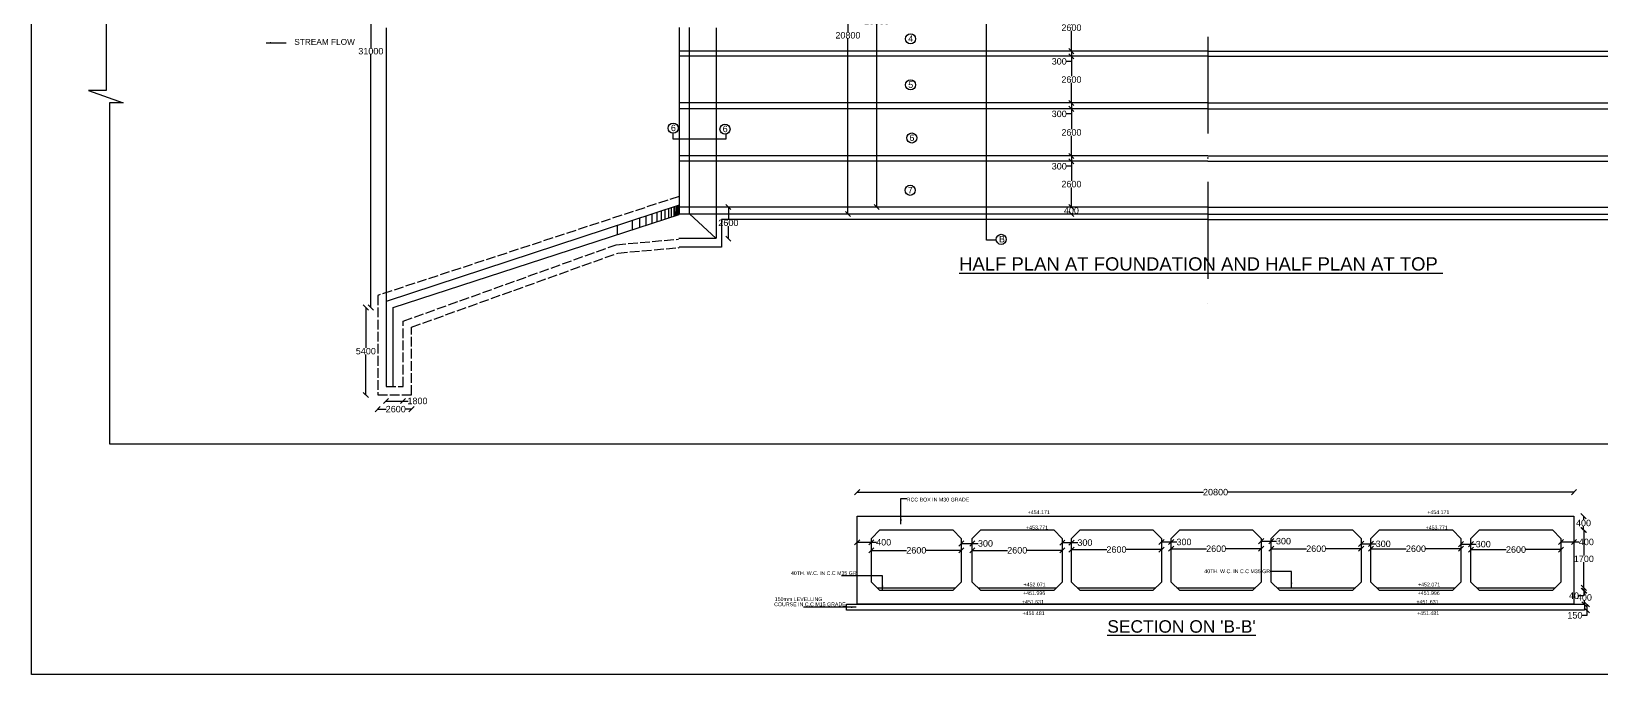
# Model space of a CAD drawing. Header units: millimetres. Extents: x 5124 to 6568637, y 2311 to 91879094.
# Drawn here: x 3696927 to 3726106, y 45926989 to 45938943 of the extents above; entities that cross this region are included whole.
import ezdxf

# ---------------------------------------------------------------- set-up
doc = ezdxf.new("R2010")
doc.units = ezdxf.units.MM
doc.header["$MEASUREMENT"] = 0
doc.linetypes.add('ACAD_ISO02W100', pattern=[15, 12, -3])
doc.linetypes.add('ACAD_ISO10W100', pattern=[18, 12, -3, 0, -3])
for name, color, linetype in [('DIMENSION', 7, 'Continuous'), ('DRAWING', 7, 'Continuous'), ('TEXT', 7, 'Continuous')]:
    doc.layers.add(name, color=color, linetype=linetype)
doc.styles.get("Standard").update_dxf_attribs({"font": 'arial.ttf', "height": 120})
doc.dimstyles.get("Standard").update_dxf_attribs({"dimtxt": 200, "dimasz": 110, "dimexe": 0.18, "dimexo": 0.0625, "dimgap": 0.09, "dimtad": 0, "dimtih": 1, "dimtoh": 1, "dimdec": 0, "dimzin": 0, "dimdsep": 46, "dimtxsty": 'Standard', "dimblk": 'OBLIQUE', "dimcen": 0.09, "dimse1": 1, "dimse2": 1, "dimadec": 0, "dimazin": 0, "dimtfac": 1, "dimtdec": 0, "dimtofl": 0, "dimtmove": 0, "dimatfit": 3, "dimfxl": 1, "dimtolj": 1, "dimtzin": 0, "dimarcsym": 0})

# ---------------------------------------------------------------- blocks, each defined once
blk = doc.blocks.new('_Oblique')
at = {"color": 0, "linetype": 'ByBlock', "lineweight": -2}
blk.add_line((-0.5, -0.5), (0.5, 0.5), dxfattribs=at)
blk = doc.blocks.new('*D141')
at = {"layer": 'Defpoints', "color": 0, "linetype": 'Continuous'}
for p in [(3703277, 45944094), (3703239, 45933812), (3703652, 45933812)]:
    blk.add_point(p, dxfattribs=at)
at = {"layer": 'DIMENSION', "color": 0, "linetype": 'Continuous', "lineweight": -2}
for p, q in [((3703239, 45944094), (3703239, 45938636)), ((3703239, 45933812), (3703239, 45938514))]:
    blk.add_line(p, q, dxfattribs=at)
at = {"layer": 'DIMENSION', "color": 0, "linetype": 'Continuous', "lineweight": -2, "xscale": 95, "yscale": 95, "zscale": 95}
for p, rotation in [((3703239, 45944094), 90), ((3703239, 45933812), 270)]:
    blk.add_blockref('_Oblique', p, dxfattribs=dict(at, rotation=rotation))
at = {"layer": 'DIMENSION', "color": 0, "linetype": 'Continuous', "insert": (3703239, 45938575), "char_height": 120, "attachment_point": 5}
blk.add_mtext('\\A1;31000', dxfattribs=at)
blk = doc.blocks.new('*D148')
at = {"layer": 'Defpoints', "color": 0, "linetype": 'Continuous'}
for p in [(3709732, 45935679), (3709658, 45935092), (3709887, 45935092)]:
    blk.add_point(p, dxfattribs=at)
at = {"layer": 'DIMENSION', "color": 0, "linetype": 'Continuous', "lineweight": -2}
for p, q in [((3709887, 45935679), (3709887, 45935447)), ((3709887, 45935092), (3709887, 45935324))]:
    blk.add_line(p, q, dxfattribs=at)
at = {"layer": 'DIMENSION', "color": 0, "linetype": 'Continuous', "lineweight": -2, "xscale": 95, "yscale": 95, "zscale": 95}
for p, rotation in [((3709887, 45935679), 90), ((3709887, 45935092), 270)]:
    blk.add_blockref('_Oblique', p, dxfattribs=dict(at, rotation=rotation))
at = {"layer": 'DIMENSION', "color": 0, "linetype": 'Continuous', "insert": (3709887, 45935385), "char_height": 120, "attachment_point": 5}
blk.add_mtext('\\A1;2600', dxfattribs=at)
blk = doc.blocks.new('*D149')
at = {"layer": 'Defpoints', "color": 0, "linetype": 'Continuous'}
for p in [(3703239, 45933812), (3703146, 45932187), (3703366, 45932187)]:
    blk.add_point(p, dxfattribs=at)
at = {"layer": 'DIMENSION', "color": 0, "linetype": 'Continuous', "lineweight": -2}
for p, q in [((3703146, 45933812), (3703146, 45933061)), ((3703146, 45932187), (3703146, 45932938))]:
    blk.add_line(p, q, dxfattribs=at)
at = {"layer": 'DIMENSION', "color": 0, "linetype": 'Continuous', "lineweight": -2, "xscale": 95, "yscale": 95, "zscale": 95}
for p, rotation in [((3703146, 45933812), 90), ((3703146, 45932187), 270)]:
    blk.add_blockref('_Oblique', p, dxfattribs=dict(at, rotation=rotation))
at = {"layer": 'DIMENSION', "color": 0, "linetype": 'Continuous', "insert": (3703146, 45933000), "char_height": 120, "attachment_point": 5}
blk.add_mtext('\\A1;5400', dxfattribs=at)
blk = doc.blocks.new('*D150')
at = {"layer": 'Defpoints', "color": 0, "linetype": 'Continuous'}
for p in [(3703523, 45932344), (3703837, 45932344), (3703837, 45932074)]:
    blk.add_point(p, dxfattribs=at)
at = {"layer": 'DIMENSION', "color": 0, "linetype": 'Continuous', "lineweight": -2}
for p, q in [((3703523, 45932074), (3703837, 45932074)), ((3703837, 45932074), (3703932, 45932074))]:
    blk.add_line(p, q, dxfattribs=at)
at = {"layer": 'DIMENSION', "color": 0, "linetype": 'Continuous', "lineweight": -2, "xscale": 95, "yscale": 95, "zscale": 95, "rotation": 180}
blk.add_blockref('_Oblique', (3703523, 45932074), dxfattribs=at)
at = {"layer": 'DIMENSION', "color": 0, "linetype": 'Continuous', "lineweight": -2, "xscale": 95, "yscale": 95, "zscale": 95}
blk.add_blockref('_Oblique', (3703837, 45932074), dxfattribs=at)
at = {"layer": 'DIMENSION', "color": 0, "linetype": 'Continuous', "insert": (3704106, 45932074), "char_height": 120, "attachment_point": 5}
blk.add_mtext('\\A1;1800', dxfattribs=at)
blk = doc.blocks.new('*D151')
at = {"layer": 'Defpoints', "color": 0, "linetype": 'Continuous'}
for p in [(3703366, 45932187), (3703994.5, 45932187), (3703994.5, 45931922.5)]:
    blk.add_point(p, dxfattribs=at)
at = {"layer": 'DIMENSION', "color": 0, "linetype": 'Continuous', "lineweight": -2}
for p, q in [((3703366, 45931922.5), (3703521.91, 45931922.5)), ((3703994.5, 45931922.5), (3703882.09, 45931922.5))]:
    blk.add_line(p, q, dxfattribs=at)
at = {"layer": 'DIMENSION', "color": 0, "linetype": 'Continuous', "lineweight": -2, "xscale": 95, "yscale": 95, "zscale": 95, "rotation": 180}
blk.add_blockref('_Oblique', (3703366, 45931922.5), dxfattribs=at)
at = {"layer": 'DIMENSION', "color": 0, "linetype": 'Continuous', "lineweight": -2, "xscale": 95, "yscale": 95, "zscale": 95}
blk.add_blockref('_Oblique', (3703994.5, 45931922.5), dxfattribs=at)
at = {"layer": 'DIMENSION', "color": 0, "linetype": 'Continuous', "insert": (3703702, 45931922.5), "char_height": 120, "attachment_point": 5}
blk.add_mtext('\\A1;2600', dxfattribs=at)
blk = doc.blocks.new('*D152')
at = {"layer": 'Defpoints', "color": 0, "linetype": 'Continuous'}
for p in [(3712162, 45942478), (3712110, 45935548), (3712210, 45935548)]:
    blk.add_point(p, dxfattribs=at)
at = {"layer": 'DIMENSION', "color": 0, "linetype": 'Continuous', "lineweight": -2}
for p, q in [((3712110, 45942478), (3712110, 45938932)), ((3712110, 45935548), (3712110, 45938809))]:
    blk.add_line(p, q, dxfattribs=at)
at = {"layer": 'DIMENSION', "color": 0, "linetype": 'Continuous', "lineweight": -2, "xscale": 95, "yscale": 95, "zscale": 95}
for p, rotation in [((3712110, 45942478), 90), ((3712110, 45935548), 270)]:
    blk.add_blockref('_Oblique', p, dxfattribs=dict(at, rotation=rotation))
at = {"layer": 'DIMENSION', "color": 0, "linetype": 'Continuous', "insert": (3712110, 45938870), "char_height": 120, "attachment_point": 5}
blk.add_mtext('\\A1;20800', dxfattribs=at)
blk = doc.blocks.new('*D153')
at = {"layer": 'Defpoints', "color": 0, "linetype": 'Continuous'}
for p in [(3712451, 45942346), (3712646, 45942346), (3712451, 45935679)]:
    blk.add_point(p, dxfattribs=at)
at = {"layer": 'DIMENSION', "color": 0, "linetype": 'Continuous', "lineweight": -2}
for p, q in [((3712646, 45942346), (3712646, 45939196)), ((3712646, 45935679), (3712646, 45939073))]:
    blk.add_line(p, q, dxfattribs=at)
at = {"layer": 'DIMENSION', "color": 0, "linetype": 'Continuous', "lineweight": -2, "xscale": 95, "yscale": 95, "zscale": 95}
for p, rotation in [((3712646, 45942346), 90), ((3712646, 45935679), 270)]:
    blk.add_blockref('_Oblique', p, dxfattribs=dict(at, rotation=rotation))
at = {"layer": 'DIMENSION', "color": 0, "linetype": 'Continuous', "insert": (3712646, 45939134), "char_height": 120, "attachment_point": 5}
blk.add_mtext('\\A1;20000', dxfattribs=at)
blk = doc.blocks.new('*D161')
at = {"layer": 'Defpoints', "color": 0, "linetype": 'Continuous'}
for p in [(3716243, 45939449), (3716266, 45938576), (3716266, 45938576)]:
    blk.add_point(p, dxfattribs=at)
at = {"layer": 'DIMENSION', "color": 0, "linetype": 'Continuous', "lineweight": -2}
for p, q in [((3716266, 45939449), (3716266, 45939074)), ((3716266, 45938576), (3716266, 45938951))]:
    blk.add_line(p, q, dxfattribs=at)
at = {"layer": 'DIMENSION', "color": 0, "linetype": 'Continuous', "lineweight": -2, "xscale": 95, "yscale": 95, "zscale": 95}
for p, rotation in [((3716266, 45939449), 90), ((3716266, 45938576), 270)]:
    blk.add_blockref('_Oblique', p, dxfattribs=dict(at, rotation=rotation))
at = {"layer": 'DIMENSION', "color": 0, "linetype": 'Continuous', "insert": (3716266, 45939012), "char_height": 120, "attachment_point": 5}
blk.add_mtext('\\A1;2600', dxfattribs=at)
blk = doc.blocks.new('*D162')
at = {"layer": 'Defpoints', "color": 0, "linetype": 'Continuous'}
for p in [(3716266, 45938576), (3716266, 45938482), (3716266, 45938482)]:
    blk.add_point(p, dxfattribs=at)
at = {"layer": 'DIMENSION', "color": 0, "linetype": 'Continuous', "lineweight": -2}
for p, q in [((3716266, 45938576), (3716266, 45938482)), ((3716266, 45938386), (3716172, 45938386)), ((3716266, 45938482), (3716266, 45938386))]:
    blk.add_line(p, q, dxfattribs=at)
at = {"layer": 'DIMENSION', "color": 0, "linetype": 'Continuous', "lineweight": -2, "xscale": 95, "yscale": 95, "zscale": 95}
for p, rotation in [((3716266, 45938576), 90), ((3716266, 45938482), 270)]:
    blk.add_blockref('_Oblique', p, dxfattribs=dict(at, rotation=rotation))
at = {"layer": 'DIMENSION', "color": 0, "linetype": 'Continuous', "insert": (3716039, 45938386), "char_height": 120, "attachment_point": 5}
blk.add_mtext('\\A1;300', dxfattribs=at)
blk = doc.blocks.new('*D163')
at = {"layer": 'Defpoints', "color": 0, "linetype": 'Continuous'}
for p in [(3716266, 45938482), (3716266, 45937614), (3716266, 45937614)]:
    blk.add_point(p, dxfattribs=at)
at = {"layer": 'DIMENSION', "color": 0, "linetype": 'Continuous', "lineweight": -2}
for p, q in [((3716266, 45938482), (3716266, 45938109)), ((3716266, 45937614), (3716266, 45937986))]:
    blk.add_line(p, q, dxfattribs=at)
at = {"layer": 'DIMENSION', "color": 0, "linetype": 'Continuous', "lineweight": -2, "xscale": 95, "yscale": 95, "zscale": 95}
for p, rotation in [((3716266, 45938482), 90), ((3716266, 45937614), 270)]:
    blk.add_blockref('_Oblique', p, dxfattribs=dict(at, rotation=rotation))
at = {"layer": 'DIMENSION', "color": 0, "linetype": 'Continuous', "insert": (3716266, 45938048), "char_height": 120, "attachment_point": 5}
blk.add_mtext('\\A1;2600', dxfattribs=at)
blk = doc.blocks.new('*D164')
at = {"layer": 'Defpoints', "color": 0, "linetype": 'Continuous'}
for p in [(3716266, 45937614), (3716266, 45937504), (3716266, 45937504)]:
    blk.add_point(p, dxfattribs=at)
at = {"layer": 'DIMENSION', "color": 0, "linetype": 'Continuous', "lineweight": -2}
for p, q in [((3716266, 45937614), (3716266, 45937504)), ((3716266, 45937410), (3716172, 45937410)), ((3716266, 45937504), (3716266, 45937410))]:
    blk.add_line(p, q, dxfattribs=at)
at = {"layer": 'DIMENSION', "color": 0, "linetype": 'Continuous', "lineweight": -2, "xscale": 95, "yscale": 95, "zscale": 95}
for p, rotation in [((3716266, 45937614), 90), ((3716266, 45937504), 270)]:
    blk.add_blockref('_Oblique', p, dxfattribs=dict(at, rotation=rotation))
at = {"layer": 'DIMENSION', "color": 0, "linetype": 'Continuous', "insert": (3716039, 45937410), "char_height": 120, "attachment_point": 5}
blk.add_mtext('\\A1;300', dxfattribs=at)
blk = doc.blocks.new('*D165')
at = {"layer": 'Defpoints', "color": 0, "linetype": 'Continuous'}
for p in [(3716266, 45937504), (3716266, 45936628), (3716266, 45936628)]:
    blk.add_point(p, dxfattribs=at)
at = {"layer": 'DIMENSION', "color": 0, "linetype": 'Continuous', "lineweight": -2}
for p, q in [((3716266, 45937504), (3716266, 45937128)), ((3716266, 45936628), (3716266, 45937005))]:
    blk.add_line(p, q, dxfattribs=at)
at = {"layer": 'DIMENSION', "color": 0, "linetype": 'Continuous', "lineweight": -2, "xscale": 95, "yscale": 95, "zscale": 95}
for p, rotation in [((3716266, 45937504), 90), ((3716266, 45936628), 270)]:
    blk.add_blockref('_Oblique', p, dxfattribs=dict(at, rotation=rotation))
at = {"layer": 'DIMENSION', "color": 0, "linetype": 'Continuous', "insert": (3716266, 45937066), "char_height": 120, "attachment_point": 5}
blk.add_mtext('\\A1;2600 ', dxfattribs=at)
blk = doc.blocks.new('*D166')
at = {"layer": 'Defpoints', "color": 0, "linetype": 'Continuous'}
for p in [(3716266, 45936628), (3716266, 45936530), (3716266, 45936530)]:
    blk.add_point(p, dxfattribs=at)
at = {"layer": 'DIMENSION', "color": 0, "linetype": 'Continuous', "lineweight": -2}
for p, q in [((3716266, 45936628), (3716266, 45936530)), ((3716266, 45936530), (3716266, 45936436)), ((3716266, 45936436), (3716172, 45936436))]:
    blk.add_line(p, q, dxfattribs=at)
at = {"layer": 'DIMENSION', "color": 0, "linetype": 'Continuous', "lineweight": -2, "xscale": 95, "yscale": 95, "zscale": 95}
for p, rotation in [((3716266, 45936628), 90), ((3716266, 45936530), 270)]:
    blk.add_blockref('_Oblique', p, dxfattribs=dict(at, rotation=rotation))
at = {"layer": 'DIMENSION', "color": 0, "linetype": 'Continuous', "insert": (3716039, 45936436), "char_height": 120, "attachment_point": 5}
blk.add_mtext('\\A1;300', dxfattribs=at)
blk = doc.blocks.new('*D167')
at = {"layer": 'Defpoints', "color": 0, "linetype": 'Continuous'}
for p in [(3716266, 45936530), (3716266, 45935679), (3716266, 45935679)]:
    blk.add_point(p, dxfattribs=at)
at = {"layer": 'DIMENSION', "color": 0, "linetype": 'Continuous', "lineweight": -2}
for p, q in [((3716266, 45936530), (3716266, 45936166)), ((3716266, 45935679), (3716266, 45936043))]:
    blk.add_line(p, q, dxfattribs=at)
at = {"layer": 'DIMENSION', "color": 0, "linetype": 'Continuous', "lineweight": -2, "xscale": 95, "yscale": 95, "zscale": 95}
for p, rotation in [((3716266, 45936530), 90), ((3716266, 45935679), 270)]:
    blk.add_blockref('_Oblique', p, dxfattribs=dict(at, rotation=rotation))
at = {"layer": 'DIMENSION', "color": 0, "linetype": 'Continuous', "insert": (3716266, 45936105), "char_height": 120, "attachment_point": 5}
blk.add_mtext('\\A1;2600', dxfattribs=at)
blk = doc.blocks.new('*D168')
at = {"layer": 'Defpoints', "color": 0, "linetype": 'Continuous'}
for p in [(3716266, 45935679), (3716266, 45935548), (3716266, 45935548)]:
    blk.add_point(p, dxfattribs=at)
at = {"layer": 'DIMENSION', "color": 0, "linetype": 'Continuous', "lineweight": -2}
for p, q in [((3716266, 45935679), (3716266, 45935675)), ((3716266, 45935548), (3716266, 45935552))]:
    blk.add_line(p, q, dxfattribs=at)
at = {"layer": 'DIMENSION', "color": 0, "linetype": 'Continuous', "lineweight": -2, "xscale": 95, "yscale": 95, "zscale": 95}
for p, rotation in [((3716266, 45935679), 90), ((3716266, 45935548), 270)]:
    blk.add_blockref('_Oblique', p, dxfattribs=dict(at, rotation=rotation))
at = {"layer": 'DIMENSION', "color": 0, "linetype": 'Continuous', "insert": (3716266, 45935613), "char_height": 120, "attachment_point": 5}
blk.add_mtext('\\A1;400', dxfattribs=at)
blk = doc.blocks.new('*D184')
at = {"layer": 'Defpoints', "color": 0, "linetype": 'Continuous'}
for p in [(3725611, 45930380), (3712282, 45929934), (3725611, 45929934)]:
    blk.add_point(p, dxfattribs=at)
at = {"layer": 'DIMENSION', "color": 0, "linetype": 'Continuous', "lineweight": -2}
for p, q in [((3712282, 45930380), (3718720, 45930380)), ((3725611, 45930380), (3719173, 45930380))]:
    blk.add_line(p, q, dxfattribs=at)
at = {"layer": 'DIMENSION', "color": 0, "linetype": 'Continuous', "lineweight": -2, "xscale": 95, "yscale": 95, "zscale": 95, "rotation": 180}
blk.add_blockref('_Oblique', (3712282, 45930380), dxfattribs=at)
at = {"layer": 'DIMENSION', "color": 0, "linetype": 'Continuous', "lineweight": -2, "xscale": 95, "yscale": 95, "zscale": 95}
blk.add_blockref('_Oblique', (3725611, 45930380), dxfattribs=at)
at = {"layer": 'DIMENSION', "color": 0, "linetype": 'Continuous', "insert": (3718946, 45930380), "char_height": 120, "attachment_point": 5}
blk.add_mtext('\\A1;20800', dxfattribs=at)
blk = doc.blocks.new('*D185')
at = {"layer": 'Defpoints', "color": 0, "linetype": 'Continuous'}
for p in [(3725210, 45929934), (3725788, 45929934), (3725210, 45929678)]:
    blk.add_point(p, dxfattribs=at)
at = {"layer": 'DIMENSION', "color": 0, "linetype": 'Continuous', "lineweight": -2}
for p, q in [((3725788, 45929934), (3725788, 45929867)), ((3725788, 45929678), (3725788, 45929745))]:
    blk.add_line(p, q, dxfattribs=at)
at = {"layer": 'DIMENSION', "color": 0, "linetype": 'Continuous', "lineweight": -2, "xscale": 95, "yscale": 95, "zscale": 95}
for p, rotation in [((3725788, 45929934), 90), ((3725788, 45929678), 270)]:
    blk.add_blockref('_Oblique', p, dxfattribs=dict(at, rotation=rotation))
at = {"layer": 'DIMENSION', "color": 0, "linetype": 'Continuous', "insert": (3725788, 45929806), "char_height": 120, "attachment_point": 5}
blk.add_mtext('\\A1;400', dxfattribs=at)
blk = doc.blocks.new('*D186')
at = {"layer": 'Defpoints', "color": 0, "linetype": 'Continuous'}
for p in [(3725210, 45929678), (3725262, 45928602), (3725794, 45928602)]:
    blk.add_point(p, dxfattribs=at)
at = {"layer": 'DIMENSION', "color": 0, "linetype": 'Continuous', "lineweight": -2}
for p, q in [((3725794, 45929678), (3725794, 45929202)), ((3725794, 45928602), (3725794, 45929079))]:
    blk.add_line(p, q, dxfattribs=at)
at = {"layer": 'DIMENSION', "color": 0, "linetype": 'Continuous', "lineweight": -2, "xscale": 95, "yscale": 95, "zscale": 95}
for p, rotation in [((3725794, 45929678), 90), ((3725794, 45928602), 270)]:
    blk.add_blockref('_Oblique', p, dxfattribs=dict(at, rotation=rotation))
at = {"layer": 'DIMENSION', "color": 0, "linetype": 'Continuous', "insert": (3725794, 45929140), "char_height": 120, "attachment_point": 5}
blk.add_mtext('\\A1;1700', dxfattribs=at)
blk = doc.blocks.new('*D187')
at = {"layer": 'Defpoints', "color": 0, "linetype": 'Continuous'}
for p in [(3725262, 45928602), (3725210, 45928550), (3725794, 45928550)]:
    blk.add_point(p, dxfattribs=at)
at = {"layer": 'DIMENSION', "color": 0, "linetype": 'Continuous', "lineweight": -2}
for p, q in [((3725794, 45928602), (3725794, 45928550)), ((3725794, 45928455), (3725699, 45928455)), ((3725794, 45928550), (3725794, 45928455))]:
    blk.add_line(p, q, dxfattribs=at)
at = {"layer": 'DIMENSION', "color": 0, "linetype": 'Continuous', "lineweight": -2, "xscale": 95, "yscale": 95, "zscale": 95}
for p, rotation in [((3725794, 45928602), 90), ((3725794, 45928550), 270)]:
    blk.add_blockref('_Oblique', p, dxfattribs=dict(at, rotation=rotation))
at = {"layer": 'DIMENSION', "color": 0, "linetype": 'Continuous', "insert": (3725611, 45928455), "char_height": 120, "attachment_point": 5}
blk.add_mtext('\\A1;40', dxfattribs=at)
blk = doc.blocks.new('*D188')
at = {"layer": 'Defpoints', "color": 0, "linetype": 'Continuous'}
for p in [(3725210, 45928550), (3725210, 45928297), (3725805, 45928297)]:
    blk.add_point(p, dxfattribs=at)
at = {"layer": 'DIMENSION', "color": 0, "linetype": 'Continuous', "lineweight": -2}
for p, q in [((3725805, 45928550), (3725805, 45928485)), ((3725805, 45928297), (3725805, 45928362))]:
    blk.add_line(p, q, dxfattribs=at)
at = {"layer": 'DIMENSION', "color": 0, "linetype": 'Continuous', "lineweight": -2, "xscale": 95, "yscale": 95, "zscale": 95}
for p, rotation in [((3725805, 45928550), 90), ((3725805, 45928297), 270)]:
    blk.add_blockref('_Oblique', p, dxfattribs=dict(at, rotation=rotation))
at = {"layer": 'DIMENSION', "color": 0, "linetype": 'Continuous', "insert": (3725805, 45928423), "char_height": 120, "attachment_point": 5}
blk.add_mtext('\\A1;400', dxfattribs=at)
blk = doc.blocks.new('*D189')
at = {"layer": 'Defpoints', "color": 0, "linetype": 'Continuous'}
for p in [(3725806, 45928297), (3725806, 45928185), (3725850, 45928185)]:
    blk.add_point(p, dxfattribs=at)
at = {"layer": 'DIMENSION', "color": 0, "linetype": 'Continuous', "lineweight": -2}
for p, q in [((3725850, 45928297), (3725850, 45928185)), ((3725850, 45928090), (3725754, 45928090)), ((3725850, 45928185), (3725850, 45928090))]:
    blk.add_line(p, q, dxfattribs=at)
at = {"layer": 'DIMENSION', "color": 0, "linetype": 'Continuous', "lineweight": -2, "xscale": 95, "yscale": 95, "zscale": 95}
for p, rotation in [((3725850, 45928297), 90), ((3725850, 45928185), 270)]:
    blk.add_blockref('_Oblique', p, dxfattribs=dict(at, rotation=rotation))
at = {"layer": 'DIMENSION', "color": 0, "linetype": 'Continuous', "insert": (3725628, 45928090), "char_height": 120, "attachment_point": 5}
blk.add_mtext('\\A1;150', dxfattribs=at)
blk = doc.blocks.new('*D190')
at = {"layer": 'Defpoints', "color": 0, "linetype": 'Continuous'}
for p in [(3712546, 45929448), (3712282, 45929290), (3712546, 45929290)]:
    blk.add_point(p, dxfattribs=at)
at = {"layer": 'DIMENSION', "color": 0, "linetype": 'Continuous', "lineweight": -2}
for p, q in [((3712282, 45929448), (3712546, 45929448)), ((3712546, 45929448), (3712640, 45929448))]:
    blk.add_line(p, q, dxfattribs=at)
at = {"layer": 'DIMENSION', "color": 0, "linetype": 'Continuous', "lineweight": -2, "xscale": 95, "yscale": 95, "zscale": 95, "rotation": 180}
blk.add_blockref('_Oblique', (3712282, 45929448), dxfattribs=at)
at = {"layer": 'DIMENSION', "color": 0, "linetype": 'Continuous', "lineweight": -2, "xscale": 95, "yscale": 95, "zscale": 95}
blk.add_blockref('_Oblique', (3712546, 45929448), dxfattribs=at)
at = {"layer": 'DIMENSION', "color": 0, "linetype": 'Continuous', "insert": (3712775, 45929448), "char_height": 120, "attachment_point": 5}
blk.add_mtext('\\A1;400', dxfattribs=at)
blk = doc.blocks.new('*D191')
at = {"layer": 'Defpoints', "color": 0, "linetype": 'Continuous'}
for p in [(3712545.5, 45929298), (3714218.5, 45929298), (3714218.5, 45929298)]:
    blk.add_point(p, dxfattribs=at)
at = {"layer": 'DIMENSION', "color": 0, "linetype": 'Continuous', "lineweight": -2}
for p, q in [((3712545.5, 45929298), (3713201.91, 45929298)), ((3714218.5, 45929298), (3713562.09, 45929298))]:
    blk.add_line(p, q, dxfattribs=at)
at = {"layer": 'DIMENSION', "color": 0, "linetype": 'Continuous', "lineweight": -2, "xscale": 95, "yscale": 95, "zscale": 95, "rotation": 180}
blk.add_blockref('_Oblique', (3712545.5, 45929298), dxfattribs=at)
at = {"layer": 'DIMENSION', "color": 0, "linetype": 'Continuous', "lineweight": -2, "xscale": 95, "yscale": 95, "zscale": 95}
blk.add_blockref('_Oblique', (3714218.5, 45929298), dxfattribs=at)
at = {"layer": 'DIMENSION', "color": 0, "linetype": 'Continuous', "insert": (3713382, 45929298), "char_height": 120, "attachment_point": 5}
blk.add_mtext('\\A1;2600', dxfattribs=at)
blk = doc.blocks.new('*D192')
at = {"layer": 'Defpoints', "color": 0, "linetype": 'Continuous'}
for p in [(3714218.5, 45929298), (3714422, 45929426.5), (3714422, 45929298)]:
    blk.add_point(p, dxfattribs=at)
at = {"layer": 'DIMENSION', "color": 0, "linetype": 'Continuous', "lineweight": -2}
for p, q in [((3714218.5, 45929426.5), (3714422, 45929426.5)), ((3714422, 45929426.5), (3714535.090764, 45929426.5))]:
    blk.add_line(p, q, dxfattribs=at)
at = {"layer": 'DIMENSION', "color": 0, "linetype": 'Continuous', "lineweight": -2, "xscale": 95, "yscale": 95, "zscale": 95, "rotation": 180}
blk.add_blockref('_Oblique', (3714218.5, 45929426.5), dxfattribs=at)
at = {"layer": 'DIMENSION', "color": 0, "linetype": 'Continuous', "lineweight": -2, "xscale": 95, "yscale": 95, "zscale": 95}
blk.add_blockref('_Oblique', (3714422, 45929426.5), dxfattribs=at)
at = {"layer": 'DIMENSION', "color": 0, "linetype": 'Continuous', "insert": (3714667.5, 45929426.5), "char_height": 120, "attachment_point": 5}
blk.add_mtext('\\A1;300', dxfattribs=at)
blk = doc.blocks.new('*D193')
at = {"layer": 'Defpoints', "color": 0, "linetype": 'Continuous'}
for p in [(3714422, 45929298), (3716095, 45929298), (3716095, 45929298)]:
    blk.add_point(p, dxfattribs=at)
at = {"layer": 'DIMENSION', "color": 0, "linetype": 'Continuous', "lineweight": -2}
for p, q in [((3714422, 45929298), (3715078.41, 45929298)), ((3716095, 45929298), (3715438.59, 45929298))]:
    blk.add_line(p, q, dxfattribs=at)
at = {"layer": 'DIMENSION', "color": 0, "linetype": 'Continuous', "lineweight": -2, "xscale": 95, "yscale": 95, "zscale": 95, "rotation": 180}
blk.add_blockref('_Oblique', (3714422, 45929298), dxfattribs=at)
at = {"layer": 'DIMENSION', "color": 0, "linetype": 'Continuous', "lineweight": -2, "xscale": 95, "yscale": 95, "zscale": 95}
blk.add_blockref('_Oblique', (3716095, 45929298), dxfattribs=at)
at = {"layer": 'DIMENSION', "color": 0, "linetype": 'Continuous', "insert": (3715258.5, 45929298), "char_height": 120, "attachment_point": 5}
blk.add_mtext('\\A1;2600', dxfattribs=at)
blk = doc.blocks.new('*D194')
at = {"layer": 'Defpoints', "color": 0, "linetype": 'Continuous'}
for p in [(3716267, 45929441.5), (3716095, 45929298), (3716267, 45929298)]:
    blk.add_point(p, dxfattribs=at)
at = {"layer": 'DIMENSION', "color": 0, "linetype": 'Continuous', "lineweight": -2}
for p, q in [((3716095, 45929441.5), (3716267, 45929441.5)), ((3716267, 45929441.5), (3716383.590764, 45929441.5))]:
    blk.add_line(p, q, dxfattribs=at)
at = {"layer": 'DIMENSION', "color": 0, "linetype": 'Continuous', "lineweight": -2, "xscale": 95, "yscale": 95, "zscale": 95, "rotation": 180}
blk.add_blockref('_Oblique', (3716095, 45929441.5), dxfattribs=at)
at = {"layer": 'DIMENSION', "color": 0, "linetype": 'Continuous', "lineweight": -2, "xscale": 95, "yscale": 95, "zscale": 95}
blk.add_blockref('_Oblique', (3716267, 45929441.5), dxfattribs=at)
at = {"layer": 'DIMENSION', "color": 0, "linetype": 'Continuous', "insert": (3716516, 45929441.5), "char_height": 120, "attachment_point": 5}
blk.add_mtext('\\A1;300', dxfattribs=at)
blk = doc.blocks.new('*D195')
at = {"layer": 'Defpoints', "color": 0, "linetype": 'Continuous'}
for p in [(3716267, 45929298), (3717940, 45929312.5), (3717940, 45929298)]:
    blk.add_point(p, dxfattribs=at)
at = {"layer": 'DIMENSION', "color": 0, "linetype": 'Continuous', "lineweight": -2}
for p, q in [((3716267, 45929312.5), (3716923.41, 45929312.5)), ((3717940, 45929312.5), (3717283.59, 45929312.5))]:
    blk.add_line(p, q, dxfattribs=at)
at = {"layer": 'DIMENSION', "color": 0, "linetype": 'Continuous', "lineweight": -2, "xscale": 95, "yscale": 95, "zscale": 95, "rotation": 180}
blk.add_blockref('_Oblique', (3716267, 45929312.5), dxfattribs=at)
at = {"layer": 'DIMENSION', "color": 0, "linetype": 'Continuous', "lineweight": -2, "xscale": 95, "yscale": 95, "zscale": 95}
blk.add_blockref('_Oblique', (3717940, 45929312.5), dxfattribs=at)
at = {"layer": 'DIMENSION', "color": 0, "linetype": 'Continuous', "insert": (3717103.5, 45929312.5), "char_height": 120, "attachment_point": 5}
blk.add_mtext('\\A1;2600', dxfattribs=at)
blk = doc.blocks.new('*D196')
at = {"layer": 'Defpoints', "color": 0, "linetype": 'Continuous'}
for p in [(3718121, 45929453.5), (3717940, 45929312.5), (3718121, 45929312.5)]:
    blk.add_point(p, dxfattribs=at)
at = {"layer": 'DIMENSION', "color": 0, "linetype": 'Continuous', "lineweight": -2}
for p, q in [((3717940, 45929453.5), (3718121, 45929453.5)), ((3718121, 45929453.5), (3718226.590764, 45929453.5))]:
    blk.add_line(p, q, dxfattribs=at)
at = {"layer": 'DIMENSION', "color": 0, "linetype": 'Continuous', "lineweight": -2, "xscale": 95, "yscale": 95, "zscale": 95, "rotation": 180}
blk.add_blockref('_Oblique', (3717940, 45929453.5), dxfattribs=at)
at = {"layer": 'DIMENSION', "color": 0, "linetype": 'Continuous', "lineweight": -2, "xscale": 95, "yscale": 95, "zscale": 95}
blk.add_blockref('_Oblique', (3718121, 45929453.5), dxfattribs=at)
at = {"layer": 'DIMENSION', "color": 0, "linetype": 'Continuous', "insert": (3718359, 45929453.5), "char_height": 120, "attachment_point": 5}
blk.add_mtext('\\A1;300', dxfattribs=at)
blk = doc.blocks.new('*D197')
at = {"layer": 'Defpoints', "color": 0, "linetype": 'Continuous'}
for p in [(3718121, 45929312.5), (3719794, 45929328), (3719794, 45929328)]:
    blk.add_point(p, dxfattribs=at)
at = {"layer": 'DIMENSION', "color": 0, "linetype": 'Continuous', "lineweight": -2}
for p, q in [((3718121, 45929328), (3718777.41, 45929328)), ((3719794, 45929328), (3719137.59, 45929328))]:
    blk.add_line(p, q, dxfattribs=at)
at = {"layer": 'DIMENSION', "color": 0, "linetype": 'Continuous', "lineweight": -2, "xscale": 95, "yscale": 95, "zscale": 95, "rotation": 180}
blk.add_blockref('_Oblique', (3718121, 45929328), dxfattribs=at)
at = {"layer": 'DIMENSION', "color": 0, "linetype": 'Continuous', "lineweight": -2, "xscale": 95, "yscale": 95, "zscale": 95}
blk.add_blockref('_Oblique', (3719794, 45929328), dxfattribs=at)
at = {"layer": 'DIMENSION', "color": 0, "linetype": 'Continuous', "insert": (3718957.5, 45929328), "char_height": 120, "attachment_point": 5}
blk.add_mtext('\\A1;2600', dxfattribs=at)
blk = doc.blocks.new('*D198')
at = {"layer": 'Defpoints', "color": 0, "linetype": 'Continuous'}
for p in [(3719981.5, 45929328), (3721654.5, 45929328), (3721654.5, 45929328)]:
    blk.add_point(p, dxfattribs=at)
at = {"layer": 'DIMENSION', "color": 0, "linetype": 'Continuous', "lineweight": -2}
for p, q in [((3719981.5, 45929328), (3720637.91, 45929328)), ((3721654.5, 45929328), (3720998.09, 45929328))]:
    blk.add_line(p, q, dxfattribs=at)
at = {"layer": 'DIMENSION', "color": 0, "linetype": 'Continuous', "lineweight": -2, "xscale": 95, "yscale": 95, "zscale": 95, "rotation": 180}
blk.add_blockref('_Oblique', (3719981.5, 45929328), dxfattribs=at)
at = {"layer": 'DIMENSION', "color": 0, "linetype": 'Continuous', "lineweight": -2, "xscale": 95, "yscale": 95, "zscale": 95}
blk.add_blockref('_Oblique', (3721654.5, 45929328), dxfattribs=at)
at = {"layer": 'DIMENSION', "color": 0, "linetype": 'Continuous', "insert": (3720818, 45929328), "char_height": 120, "attachment_point": 5}
blk.add_mtext('\\A1;2600', dxfattribs=at)
blk = doc.blocks.new('*D199')
at = {"layer": 'Defpoints', "color": 0, "linetype": 'Continuous'}
for p in [(3719981.5, 45929468.5), (3719794, 45929328), (3719981.5, 45929328)]:
    blk.add_point(p, dxfattribs=at)
at = {"layer": 'DIMENSION', "color": 0, "linetype": 'Continuous', "lineweight": -2}
for p, q in [((3719794, 45929468.5), (3719981.5, 45929468.5)), ((3719981.5, 45929468.5), (3720076.5, 45929468.5))]:
    blk.add_line(p, q, dxfattribs=at)
at = {"layer": 'DIMENSION', "color": 0, "linetype": 'Continuous', "lineweight": -2, "xscale": 95, "yscale": 95, "zscale": 95, "rotation": 180}
blk.add_blockref('_Oblique', (3719794, 45929468.5), dxfattribs=at)
at = {"layer": 'DIMENSION', "color": 0, "linetype": 'Continuous', "lineweight": -2, "xscale": 95, "yscale": 95, "zscale": 95}
blk.add_blockref('_Oblique', (3719981.5, 45929468.5), dxfattribs=at)
at = {"layer": 'DIMENSION', "color": 0, "linetype": 'Continuous', "insert": (3720208.909236, 45929468.5), "char_height": 120, "attachment_point": 5}
blk.add_mtext('\\A1;300', dxfattribs=at)
blk = doc.blocks.new('*D200')
at = {"layer": 'Defpoints', "color": 0, "linetype": 'Continuous'}
for p in [(3721654.5, 45929328), (3721836, 45929418.5), (3721836, 45929328)]:
    blk.add_point(p, dxfattribs=at)
at = {"layer": 'DIMENSION', "color": 0, "linetype": 'Continuous', "lineweight": -2}
for p, q in [((3721654.5, 45929418.5), (3721836, 45929418.5)), ((3721836, 45929418.5), (3721931, 45929418.5))]:
    blk.add_line(p, q, dxfattribs=at)
at = {"layer": 'DIMENSION', "color": 0, "linetype": 'Continuous', "lineweight": -2, "xscale": 95, "yscale": 95, "zscale": 95, "rotation": 180}
blk.add_blockref('_Oblique', (3721654.5, 45929418.5), dxfattribs=at)
at = {"layer": 'DIMENSION', "color": 0, "linetype": 'Continuous', "lineweight": -2, "xscale": 95, "yscale": 95, "zscale": 95}
blk.add_blockref('_Oblique', (3721836, 45929418.5), dxfattribs=at)
at = {"layer": 'DIMENSION', "color": 0, "linetype": 'Continuous', "insert": (3722063.409236, 45929418.5), "char_height": 120, "attachment_point": 5}
blk.add_mtext('\\A1;300', dxfattribs=at)
blk = doc.blocks.new('*D201')
at = {"layer": 'Defpoints', "color": 0, "linetype": 'Continuous'}
for p in [(3721836, 45929328), (3723509, 45929328), (3723509, 45929328)]:
    blk.add_point(p, dxfattribs=at)
at = {"layer": 'DIMENSION', "color": 0, "linetype": 'Continuous', "lineweight": -2}
for p, q in [((3721836, 45929328), (3722492.41, 45929328)), ((3723509, 45929328), (3722852.59, 45929328))]:
    blk.add_line(p, q, dxfattribs=at)
at = {"layer": 'DIMENSION', "color": 0, "linetype": 'Continuous', "lineweight": -2, "xscale": 95, "yscale": 95, "zscale": 95, "rotation": 180}
blk.add_blockref('_Oblique', (3721836, 45929328), dxfattribs=at)
at = {"layer": 'DIMENSION', "color": 0, "linetype": 'Continuous', "lineweight": -2, "xscale": 95, "yscale": 95, "zscale": 95}
blk.add_blockref('_Oblique', (3723509, 45929328), dxfattribs=at)
at = {"layer": 'DIMENSION', "color": 0, "linetype": 'Continuous', "insert": (3722672.5, 45929328), "char_height": 120, "attachment_point": 5}
blk.add_mtext('\\A1;2600', dxfattribs=at)
blk = doc.blocks.new('*D202')
at = {"layer": 'Defpoints', "color": 0, "linetype": 'Continuous'}
for p in [(3723509, 45929328), (3723696, 45929413), (3723696, 45929328)]:
    blk.add_point(p, dxfattribs=at)
at = {"layer": 'DIMENSION', "color": 0, "linetype": 'Continuous', "lineweight": -2}
for p, q in [((3723509, 45929413), (3723696, 45929413)), ((3723696, 45929413), (3723791, 45929413))]:
    blk.add_line(p, q, dxfattribs=at)
at = {"layer": 'DIMENSION', "color": 0, "linetype": 'Continuous', "lineweight": -2, "xscale": 95, "yscale": 95, "zscale": 95, "rotation": 180}
blk.add_blockref('_Oblique', (3723509, 45929413), dxfattribs=at)
at = {"layer": 'DIMENSION', "color": 0, "linetype": 'Continuous', "lineweight": -2, "xscale": 95, "yscale": 95, "zscale": 95}
blk.add_blockref('_Oblique', (3723696, 45929413), dxfattribs=at)
at = {"layer": 'DIMENSION', "color": 0, "linetype": 'Continuous', "insert": (3723923.409236, 45929413), "char_height": 120, "attachment_point": 5}
blk.add_mtext('\\A1;300', dxfattribs=at)
blk = doc.blocks.new('*D203')
at = {"layer": 'Defpoints', "color": 0, "linetype": 'Continuous'}
for p in [(3723696, 45929328), (3725369, 45929360.5), (3725369, 45929311.5)]:
    blk.add_point(p, dxfattribs=at)
at = {"layer": 'DIMENSION', "color": 0, "linetype": 'Continuous', "lineweight": -2}
for p, q in [((3723696, 45929311.5), (3724352.41, 45929311.5)), ((3725369, 45929311.5), (3724712.59, 45929311.5))]:
    blk.add_line(p, q, dxfattribs=at)
at = {"layer": 'DIMENSION', "color": 0, "linetype": 'Continuous', "lineweight": -2, "xscale": 95, "yscale": 95, "zscale": 95, "rotation": 180}
blk.add_blockref('_Oblique', (3723696, 45929311.5), dxfattribs=at)
at = {"layer": 'DIMENSION', "color": 0, "linetype": 'Continuous', "lineweight": -2, "xscale": 95, "yscale": 95, "zscale": 95}
blk.add_blockref('_Oblique', (3725369, 45929311.5), dxfattribs=at)
at = {"layer": 'DIMENSION', "color": 0, "linetype": 'Continuous', "insert": (3724532.5, 45929311.5), "char_height": 120, "attachment_point": 5}
blk.add_mtext('\\A1;2600', dxfattribs=at)
blk = doc.blocks.new('*D204')
at = {"layer": 'Defpoints', "color": 0, "linetype": 'Continuous'}
for p in [(3725611, 45929454), (3725369, 45929312), (3725611, 45929312)]:
    blk.add_point(p, dxfattribs=at)
at = {"layer": 'DIMENSION', "color": 0, "linetype": 'Continuous', "lineweight": -2}
for p, q in [((3725369, 45929454), (3725611, 45929454)), ((3725611, 45929454), (3725706, 45929454))]:
    blk.add_line(p, q, dxfattribs=at)
at = {"layer": 'DIMENSION', "color": 0, "linetype": 'Continuous', "lineweight": -2, "xscale": 95, "yscale": 95, "zscale": 95, "rotation": 180}
blk.add_blockref('_Oblique', (3725369, 45929454), dxfattribs=at)
at = {"layer": 'DIMENSION', "color": 0, "linetype": 'Continuous', "lineweight": -2, "xscale": 95, "yscale": 95, "zscale": 95}
blk.add_blockref('_Oblique', (3725611, 45929454), dxfattribs=at)
at = {"layer": 'DIMENSION', "color": 0, "linetype": 'Continuous', "insert": (3725841, 45929454), "char_height": 120, "attachment_point": 5}
blk.add_mtext('\\A1;400', dxfattribs=at)

msp = doc.modelspace()

# ---------------------------------------------------------------- linework, layer by layer
at = {"layer": 'Defpoints', "linetype": 'Continuous'}
msp.add_lwpolyline([(3696927, 45956476.5), (3742372, 45956476.5), (3742372, 45926989), (3696927, 45926989)], close=True, dxfattribs=at)
at = {"layer": 'DIMENSION', "linetype": 'Continuous'}
for points in [[(3714866, 45935064.5), (3714688.5, 45935064.5), (3714688.5, 45942889), (3714902.5, 45942889)], [(3708857, 45937052), (3708857, 45936944.5), (3709845.5, 45936944.5), (3709845.5, 45937039.5)], [(3709162, 45935553.5), (3709657.5, 45935091.5)]]:
    msp.add_lwpolyline(points, dxfattribs=at)
for centre in [(3713275.2, 45938806.2), (3713275.2, 45937949.2), (3708861.7, 45937145.7), (3709824.2, 45937127.2), (3713296.2, 45936962.2), (3713267.2, 45935990.2), (3714961.7, 45935078.2)]:
    msp.add_circle(centre, 93.7, dxfattribs=at)
at = {"layer": 'DRAWING', "linetype": 'Continuous'}
for p, q in [((3708972.5, 45939017), (3708972.5, 45935547.5)), ((3709162, 45935553.5), (3709162, 45939017)), ((3708972.5, 45935711.7), (3703523.1, 45933921.8)), ((3703523.1, 45933921.8), (3703523.1, 45932344.1))]:
    msp.add_line(p, q, dxfattribs=at)
at = {"layer": 'DRAWING', "linetype": 'ACAD_ISO02W100', "ltscale": 15}
for p, q in [((3707798.4, 45934978.7), (3708958.6, 45935081.9)), ((3703837.4, 45933556), (3707798.4, 45934978.7)), ((3703837.4, 45932344.1), (3703837.4, 45933556)), ((3703523.1, 45932344.1), (3703837.4, 45932344.1))]:
    msp.add_line(p, q, dxfattribs=at)
at = {"layer": 'DRAWING', "linetype": 'ACAD_ISO10W100', "ltscale": 150}
msp.add_lwpolyline([(3718802, 45949645.5), (3718802, 45933770.5)], dxfattribs=at)
at = {"layer": 'DRAWING', "linetype": 'Continuous'}
for points in [[(3698319.5, 45945501), (3698319.5, 45941439.5), (3698076.5, 45941439.5), (3698559.5, 45941247.5), (3698319.5, 45941247.5), (3698319.5, 45937846), (3697992, 45937846), (3698636, 45937617.5), (3698377, 45937617.5), (3698377, 45931278.5), (3735415, 45931278.5), (3735395.5, 45939008)], [(3703523.1, 45939008), (3703523.1, 45933921.8)], [(3709657.5, 45939012.5), (3709657.5, 45935098.5)], [(3718802, 45938576), (3708972.5, 45938576)], [(3718802, 45938576), (3726965, 45938576)], [(3718802, 45938481.5), (3708972.5, 45938481.5)], [(3718802, 45938481.5), (3726965, 45938481.5)], [(3718802, 45937613.5), (3708972.5, 45937613.5)], [(3718802, 45937613.5), (3726965, 45937613.5)], [(3718802, 45937504.5), (3708972.5, 45937504.5)], [(3718802, 45937504.5), (3726965, 45937504.5)], [(3718802, 45936628), (3708972.5, 45936628)], [(3718802, 45936530.5), (3708972.5, 45936530.5)], [(3718802, 45936628), (3726965, 45936628)], [(3718802, 45936530.5), (3726965, 45936530.5)], [(3708564.8, 45935406.2), (3708564, 45935574.5)], [(3708644.1, 45935432), (3708643.4, 45935600.3)], [(3708710.8, 45935453.6), (3708710, 45935621.9)], [(3708778.6, 45935475.6), (3708777.8, 45935643.9)], [(3708829.8, 45935492.2), (3708829, 45935660.5)], [(3708877.3, 45935507.6), (3708876.5, 45935675.9)], [(3708901.5, 45935515.5), (3708900.7, 45935683.7)], [(3708931.3, 45935525.1), (3708930.5, 45935693.4)], [(3708947.4, 45935530.4), (3708946.6, 45935698.6)], [(3708960.6, 45935534.6), (3708959.8, 45935702.9)], [(3718802, 45935679), (3708972.5, 45935679)], [(3718802, 45935679), (3726965, 45935679)], [(3703652, 45932344.1), (3703652, 45933812.5), (3708972.5, 45935538.5)], [(3707825, 45935166.2), (3707824.2, 45935334.5)], [(3708105, 45935257.1), (3708104.2, 45935425.3)], [(3708240.9, 45935301.2), (3708240.1, 45935469.4)], [(3708360.4, 45935339.9), (3708359.6, 45935508.2)], [(3708468.9, 45935375.1), (3708468.1, 45935543.4)], [(3718802, 45935547.5), (3708972.5, 45935547.5)], [(3718802, 45935448.5), (3709762, 45935448.5)], [(3709762, 45935448.5), (3709762, 45934934.5)], [(3718802, 45935547.5), (3726965, 45935547.5)], [(3718802, 45935448.5), (3726965, 45935448.5)], [(3709657.5, 45935091.5), (3708968, 45935091.5)], [(3709762, 45934934.5), (3708972.5, 45934934.5)], [(3712652.8, 45928601.3), (3714111.9, 45928602.1)], [(3714529.3, 45928601.3), (3715988.4, 45928602.1)], [(3716374.3, 45928601.3), (3717833.4, 45928602.1)], [(3718228.3, 45928601.3), (3719687.4, 45928602.1)], [(3720088.8, 45928601.3), (3721547.9, 45928602.1)], [(3721943.3, 45928601.3), (3723402.4, 45928602.1)], [(3723803.3, 45928601.3), (3725262.4, 45928602.1)]]:
    msp.add_lwpolyline(points, dxfattribs=at)
at = {"layer": 'DRAWING', "linetype": 'ACAD_ISO02W100', "ltscale": 15}
msp.add_lwpolyline([(3708972.5, 45935877), (3703366, 45934035.5), (3703366, 45932187), (3703994.5, 45932187), (3703994.5, 45933445.5), (3707832.5, 45934824), (3708972.5, 45934925.5)], dxfattribs=at)
at = {"layer": 'DRAWING', "linetype": 'Continuous'}
for points in [[(3725611, 45928297), (3712281.5, 45928297), (3712281.5, 45929933.5), (3725611, 45929933.5)], [(3712704.6, 45929678.5), (3714059.4, 45929678.5), (3714218.5, 45929519.4), (3714218.5, 45928708.6), (3714059.4, 45928549.5), (3712704.6, 45928549.5), (3712545.5, 45928708.6), (3712545.5, 45929519.4)], [(3714581.1, 45929678.5), (3715935.9, 45929678.5), (3716095, 45929519.4), (3716095, 45928708.6), (3715935.9, 45928549.5), (3714581.1, 45928549.5), (3714422, 45928708.6), (3714422, 45929519.4)], [(3716426.1, 45929678.5), (3717780.9, 45929678.5), (3717940, 45929519.4), (3717940, 45928708.6), (3717780.9, 45928549.5), (3716426.1, 45928549.5), (3716267, 45928708.6), (3716267, 45929519.4)], [(3718280.1, 45929678.5), (3719634.9, 45929678.5), (3719794, 45929519.4), (3719794, 45928708.6), (3719634.9, 45928549.5), (3718280.1, 45928549.5), (3718121, 45928708.6), (3718121, 45929519.4)], [(3720140.6, 45929678.5), (3721495.4, 45929678.5), (3721654.5, 45929519.4), (3721654.5, 45928708.6), (3721495.4, 45928549.5), (3720140.6, 45928549.5), (3719981.5, 45928708.6), (3719981.5, 45929519.4)], [(3721995.1, 45929678.5), (3723349.9, 45929678.5), (3723509, 45929519.4), (3723509, 45928708.6), (3723349.9, 45928549.5), (3721995.1, 45928549.5), (3721836, 45928708.6), (3721836, 45929519.4)], [(3723855.1, 45929678.5), (3725209.9, 45929678.5), (3725369, 45929519.4), (3725369, 45928708.6), (3725209.9, 45928549.5), (3723855.1, 45928549.5), (3723696, 45928708.6), (3723696, 45929519.4)], [(3712084.5, 45928297), (3725805.5, 45928297), (3725805.5, 45928185), (3712084.5, 45928185)]]:
    msp.add_lwpolyline(points, close=True, dxfattribs=at)

# ---------------------------------------------------------------- texts
at = {"layer": 'TEXT'}
for s, height, p in [('STREAM FLOW', 110, (3701815.7, 45938693.4)), ('4', 120, (3713231.7, 45938750.2)), ('5', 120, (3713231.7, 45937893.2)), ('6', 120, (3708818.2, 45937089.7)), ('6', 120, (3709780.7, 45937071.2)), ('6', 120, (3713252.7, 45936906.2)), ('7', 120, (3713223.7, 45935934.2)), ('B', 120, (3714918.2, 45935022.2)), ('%%UHALF PLAN AT FOUNDATION AND HALF PLAN AT TOP ', 246.09, (3714177.4, 45934498.9)), ('RCC BOX IN M30 GRADE', 70, (3713204.2, 45930206.3)), ('+454.171', 70, (3715452.8, 45929971.8)), ('+454.171', 70, (3722883.8, 45929971.8)), ('+453.771', 70, (3715421.7, 45929688.1)), ('+453.771', 70, (3722852.7, 45929688.1)), ('40TH. W.C. IN C.C M35 GR', 70, (3711050.3, 45928840.9)), ('40TH. W.C. IN C.C M35 GR', 70, (3718737, 45928874.4)), ('+452.071', 70, (3715375.7, 45928627.1)), ('+452.071', 70, (3722711.7, 45928627.1)), ('COURSE IN C.C M15 GRADE', 70, (3710738.3, 45928259.8)), ('150mm LEVELLING ', 70, (3710749.5, 45928356.4)), ('+451.631', 70, (3715345.7, 45928306.1)), ('+451.996', 70, (3715367.7, 45928469.1)), ('+451.631', 70, (3722681.7, 45928306.1)), ('+451.996', 70, (3722703.7, 45928469.1)), ('+451.481', 70, (3715357.7, 45928095.1)), ("%%USECTION ON 'B-B'", 231.104, (3716933.6, 45927768)), ('+451.481', 70, (3722693.7, 45928095.1))]:
    msp.add_text(s, height=height, dxfattribs=at).set_placement(p)

# ---------------------------------------------------------------- dimensions: what is measured, and where the dimension line sits
at = {"layer": 'DIMENSION', "linetype": 'Continuous'}
for base, p1, p2, text, picture, middle in [((3703239, 45933812.5), (3703277, 45944094.2), (3703652, 45933812.5), '31000', '*D141', (3703239, 45938575)), ((3712110, 45935547.5), (3712162, 45942477.5), (3712210, 45935547.5), '20800', '*D152', (3712110, 45938870.5)), ((3712646.5, 45942346), (3712451, 45935679), (3712451, 45942346), '20000', '*D153', (3712646.5, 45939134.5))]:
    dim = msp.add_linear_dim(base=base, p1=p1, p2=p2, angle=90, text=text, dimstyle='Standard', override={"dimasz": 95, "dimarcsym": 1}, dxfattribs=at)
    dim.commit()
    dim.dimension.update_dxf_attribs({"geometry": picture, "text_midpoint": middle, "dimtype": 160})
for base, p1, p2, text, picture, middle in [((3716266.5, 45938576), (3716243, 45939449), (3716266.5, 45938576), '2600', '*D161', (3716266.5, 45939012.5)), ((3716266.5, 45938481.5), (3716266.5, 45938576), (3716266.5, 45938481.5), '300', '*D162', (3716039.1, 45938386.5)), ((3716266.5, 45937613.5), (3716266.5, 45938481.5), (3716266.5, 45937613.5), '2600', '*D163', (3716266.5, 45938047.5)), ((3716266.5, 45937504.5), (3716266.5, 45937613.5), (3716266.5, 45937504.5), '300', '*D164', (3716039.1, 45937409.5)), ((3716266.5, 45936628), (3716266.5, 45937504.5), (3716266.5, 45936628), '2600 ', '*D165', (3716266.5, 45937066.2)), ((3716266.5, 45936530.5), (3716266.5, 45936628), (3716266.5, 45936530.5), '300', '*D166', (3716039.1, 45936435.5)), ((3716266.5, 45935679), (3716266.5, 45936530.5), (3716266.5, 45935679), '2600', '*D167', (3716266.5, 45936104.8)), ((3709887, 45935091.5), (3709732, 45935679), (3709657.5, 45935091.5), '2600', '*D148', (3709887, 45935385.2)), ((3716266.5, 45935547.5), (3716266.5, 45935679), (3716266.5, 45935547.5), '400', '*D168', (3716266.5, 45935613.2)), ((3703146, 45932187), (3703239, 45933812.5), (3703366, 45932187), '5400', '*D149', (3703146, 45932999.8)), ((3725788, 45929933.5), (3725209.9, 45929678.5), (3725209.9, 45929933.5), '400', '*D185', (3725788, 45929806)), ((3725794, 45928602.1), (3725209.9, 45929678.5), (3725262.4, 45928602.1), '1700', '*D186', (3725794, 45929140.3)), ((3725794, 45928549.5), (3725262.4, 45928602.1), (3725209.9, 45928549.5), '40', '*D187', (3725610.8, 45928454.5)), ((3725805.5, 45928297), (3725209.9, 45928549.5), (3725209.9, 45928297), '400', '*D188', (3725805.5, 45928423.2)), ((3725849.5, 45928185), (3725805.5, 45928297), (3725805.5, 45928185), '150', '*D189', (3725627.7, 45928090))]:
    dim = msp.add_linear_dim(base=base, p1=p1, p2=p2, angle=90, text=text, dimstyle='Standard', override={"dimasz": 95, "dimarcsym": 1}, dxfattribs=at)
    dim.commit()
    dim.dimension.update_dxf_attribs({"geometry": picture, "text_midpoint": middle})
for base, p1, p2, text, picture, middle in [((3703994.5, 45931922.5), (3703366, 45932187), (3703994.5, 45932187), '2600', '*D151', (3703702, 45931922.5)), ((3712545.5, 45929448), (3712281.5, 45929290.5), (3712545.5, 45929290.5), '400', '*D190', (3712775.4, 45929448)), ((3714422, 45929426.5), (3714218.5, 45929298), (3714422, 45929298), '300', '*D192', (3714667.5, 45929426.5)), ((3716267, 45929441.5), (3716095, 45929298), (3716267, 45929298), '300', '*D194', (3716516, 45929441.5)), ((3718121, 45929453.5), (3717940, 45929312.5), (3718121, 45929312.5), '300', '*D196', (3718359, 45929453.5)), ((3719981.5, 45929468.5), (3719794, 45929328), (3719981.5, 45929328), '300', '*D199', (3720208.9, 45929468.5))]:
    dim = msp.add_linear_dim(base=base, p1=p1, p2=p2, text=text, dimstyle='Standard', override={"dimasz": 95, "dimarcsym": 1}, dxfattribs=at)
    dim.commit()
    dim.dimension.update_dxf_attribs({"geometry": picture, "text_midpoint": middle, "dimtype": 160})
for base, p1, p2, text, picture, middle in [((3703837.4, 45932074.5), (3703523.1, 45932344.1), (3703837.4, 45932344.1), '1800', '*D150', (3704105.9, 45932074.5)), ((3725611, 45930380.5), (3712281.5, 45929933.5), (3725611, 45929933.5), '20800', '*D184', (3718946.2, 45930380.5)), ((3721836, 45929418.5), (3721654.5, 45929328), (3721836, 45929328), '300', '*D200', (3722063.4, 45929418.5)), ((3723696, 45929413), (3723509, 45929328), (3723696, 45929328), '300', '*D202', (3723923.4, 45929413)), ((3725611, 45929454.5), (3725369, 45929311.5), (3725611, 45929311.5), '400', '*D204', (3725840.9, 45929454.5)), ((3714218.5, 45929298), (3712545.5, 45929298), (3714218.5, 45929298), '2600', '*D191', (3713382, 45929298)), ((3716095, 45929298), (3714422, 45929298), (3716095, 45929298), '2600', '*D193', (3715258.5, 45929298)), ((3717940, 45929312.5), (3716267, 45929298), (3717940, 45929298), '2600', '*D195', (3717103.5, 45929312.5)), ((3719794, 45929328), (3718121, 45929312.5), (3719794, 45929328), '2600', '*D197', (3718957.5, 45929328)), ((3721654.5, 45929328), (3719981.5, 45929328), (3721654.5, 45929328), '2600', '*D198', (3720818, 45929328)), ((3723509, 45929328), (3721836, 45929328), (3723509, 45929328), '2600', '*D201', (3722672.5, 45929328)), ((3725369, 45929311.5), (3723696, 45929328), (3725369, 45929360.5), '2600', '*D203', (3724532.5, 45929311.5))]:
    dim = msp.add_linear_dim(base=base, p1=p1, p2=p2, text=text, dimstyle='Standard', override={"dimasz": 95, "dimarcsym": 1}, dxfattribs=at)
    dim.commit()
    dim.dimension.update_dxf_attribs({"geometry": picture, "text_midpoint": middle})

# ---------------------------------------------------------------- leaders
for points in [[(3713097, 45929784.5), (3713097, 45930260.5), (3713205, 45930260.5)], [(3720358, 45928602), (3720358, 45928907), (3719959, 45928907)], [(3712753, 45928548), (3712753, 45928827), (3711992.5, 45928827)], [(3712262.5, 45928241.5), (3711282.5, 45928241.5)]]:
    msp.add_leader(points, dimstyle='Standard', override={"dimasz": 95, "dimgap": 0.09, "dimtad": 0, "dimarcsym": 1}, dxfattribs=at)
at = {"layer": 'DRAWING', "linetype": 'Continuous'}
msp.add_leader([(3701290, 45938730.9), (3701663.7, 45938730.9)], dimstyle='Standard', override={"dimasz": 95, "dimgap": 0.09, "dimtad": 0, "dimarcsym": 1}, dxfattribs=at)

doc.saveas('drawing.dxf')
